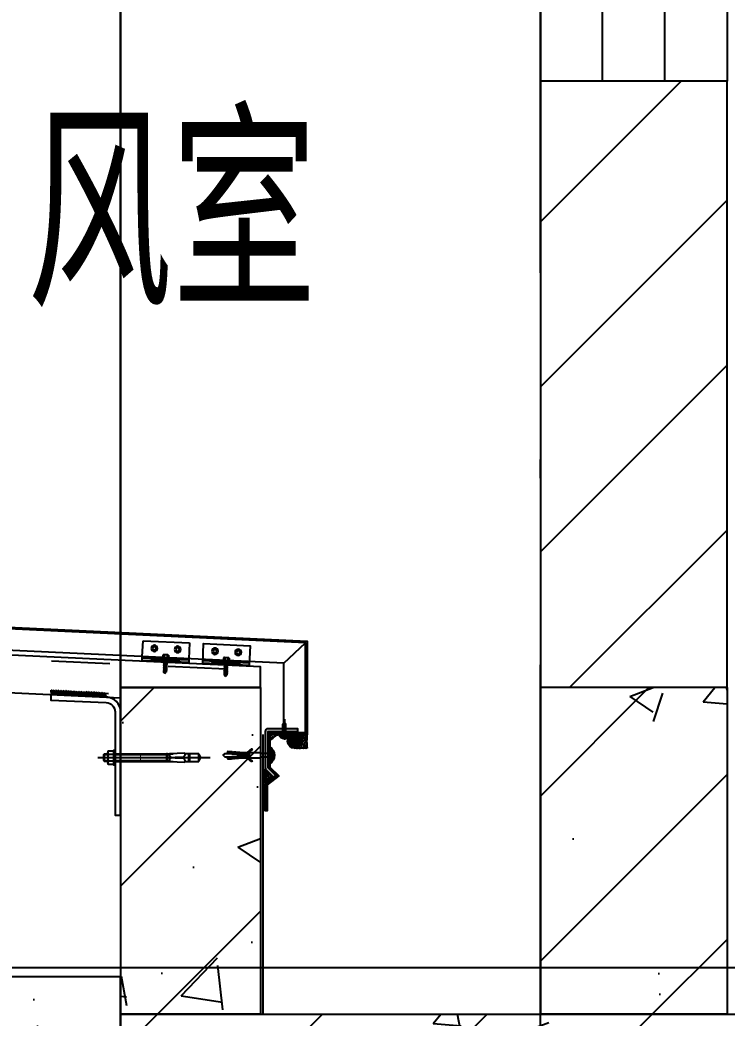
# Model space of a CAD drawing. Header units: millimetres. Extents: x 12351878 to 12381578, y 696206 to 738256.
# Drawn here: x 12357227 to 12357984, y 724579 to 725649 of the extents above; entities that cross this region are included whole.
import ezdxf

# ---------------------------------------------------------------- set-up
doc = ezdxf.new("R2010")
doc.units = ezdxf.units.MM
doc.header["$LTSCALE"] = 1000
for name, pattern in [('CENTER2', [28.575, 19.05, -3.175, 3.175, -3.175]), ('DOTE', [2.42, 2, -0.2, 0.02, -0.2]), ('HIDDEN', [0.125, 0.0625, -0.0625]), ('HIDDENX2', [19.05, 12.7, -6.35]), ('Tower curtain wall section$0$HIDDENX2', [0.75, 0.5, -0.25])]:
    doc.linetypes.add(name, pattern=pattern)
for name, color, linetype in [('A-ANNO-DIMS', 3, 'Continuous'), ('A-DOOR-FIRE', 10, 'Continuous'), ('A-WALL', 5, 'Continuous'), ('A-WALL-PATT', 8, 'Continuous'), ('ALUM', 1, 'Continuous'), ('ALUM-V', 11, 'Continuous'), ('DOTE', 16, 'DOTE'), ('ELASTOMER', 6, 'Continuous'), ('ELASTOMER-V', 241, 'Continuous'), ('EXTRUSION-V', 141, 'Continuous'), ('EXTRUSION1', 4, 'Continuous'), ('FASTENER', 191, 'Continuous'), ('GZDI-J建筑-立面-后可见线', 252, 'Continuous'), ('INSUL', 8, 'HIDDEN'), ('PUB_TEXT', 7, 'Continuous'), ('SILICONE', 8, 'Continuous'), ('STEEL-V', 71, 'Continuous'), ('SYMBOL', 7, 'Continuous'), ('WELD', 6, 'Continuous'), ('铝板断面填充', 14, 'Continuous')]:
    doc.layers.add(name, color=color, linetype=linetype)
doc.styles.add('_TCH_DIM_T3', font='SIMPLEX', dxfattribs={"width": 0.705882, "bigfont": 'GBCBIG'})
doc.styles.add('宋体', font='', dxfattribs={"width": 0.65})
doc.styles.get('宋体').set_extended_font_data('SimSun')
doc.dimstyles.new('_TCH_ARCH&&50', dxfattribs={"dimtxt": 148.75, "dimasz": 50, "dimexe": 125, "dimexo": 150, "dimgap": 63.125, "dimtad": 1, "dimdec": 0, "dimzin": 0, "dimdsep": 46, "dimtxsty": '_TCH_DIM_T3', "dimblk": 'ARCHTICK', "dimcen": 0.09, "dimclrt": 7, "dimazin": 2, "dimtfac": 1, "dimtdec": 0, "dimtix": 1, "dimtmove": 2, "dimatfit": 3, "dimfxl": 0, "dimtolj": 1, "dimtzin": 0, "dimarcsym": 0})
pattern_1 = [(45, (0, 0), (-88.3883476, 88.3883476), []), (50, (0, 0), (358.630091, -31.3760675), [37.5, -412.5]), (355, (0, 0), (-69.375667, 376.096067), [30, -330]), (100.4514, (29.9, -2.6), (289.254691, 344.719771), [31.870095, -350.571056]), (46.1842, (0, 100), (533.620524, -82.759507), [56.25, -618.75]), (96.6356, (44.47, 93.1), (467.331353, 487.058935), [47.805144, -525.8565]), (351.1842, (0, 100), (467.330973, 487.0593), [45, -495]), (21, (50, 75), (298.453526, -201.309445), [37.5, -412.5]), (326, (50, 75), (121.657666, 362.575023), [30, -330]), (71.4514, (74.87, 58.22), (420.111314, 161.265248), [31.870095, -350.571056]), (37.5, (0, 0), (6.0799277, 166.4469269), [0, -326, 0, -335, 0, -331.25]), (7.5, (0, 0), (131.5347687, 197.205856), [0, -191, 0, -318.5, 0, -126.25]), (327.5, (-111.5, 0), (266.9112181, -11.2774359), [0, -125, 0, -390, 0, -517.5]), (317.5, (-161.5, 0), (291.5930847, 50.052491), [0, -162.5, 0, -259, 0, -367.5])]

# ---------------------------------------------------------------- blocks, each defined once
blk = doc.blocks.new('bnc01')
at = {"layer": 'A-WALL-PATT'}
h = blk.add_hatch(dxfattribs=at)
h.set_pattern_fill('钢筋混凝土', color=256, scale=50, style=0)
h.set_pattern_definition(pattern_1)
h.paths.add_polyline_path([(3737, 3060.6), (3737, 2710.6), (3887, 2710.6), (3887, 3060.6)])
h = blk.add_hatch(dxfattribs=at)
h.set_pattern_fill('混凝土', color=256, scale=30, style=0)
h.set_pattern_definition([(50, (-12393068, -712572.93), (215.1780548, -18.8256405), [22.5, -247.5]), (355, (-12393068, -712572.93), (-41.6254, 225.65764), [18, -198]), (100.4514, (-12393050.07, -712574.5), (173.5528145, 206.8318626), [19.122057, -210.3426336]), (46.1842, (-12393068, -712512.93), (320.1723146, -49.6557043), [33.75, -371.25]), (96.6356, (-12393041.32, -712517.07), (280.398812, 292.235361), [28.683086, -315.5139]), (351.1842, (-12393068, -712512.93), (280.3985835, 292.23558), [27, -297]), (21, (-12393038, -712527.93), (179.0721156, -120.7856672), [22.5, -247.5]), (326, (-12393038, -712527.93), (72.9945996, 217.5450135), [18, -198]), (71.4514, (-12393023.08, -712538), (252.0667886, 96.759149), [19.122057, -210.3426336]), (37.5, (-12393068, -712572.93), (3.6479566, 99.86815615), [0, -195.6, 0, -201, 0, -198.75]), (7.5, (-12393068, -712572.93), (78.9208612, 118.3235136), [0, -114.6, 0, -191.1, 0, -75.75]), (327.5, (-12393134.9, -712572.93), (160.14673085, -6.7664615), [0, -75, 0, -234, 0, -310.5]), (317.5, (-12393164.9, -712572.93), (174.9558508, 30.0314947), [0, -97.5, 0, -155.4, 0, -220.5])])
h.paths.add_polyline_path([(3427, 2750.6), (3427, 2710.6), (3513.3, 2710.6), (3513.3, 2579.6), (3540, 2579.6), (3702, 2571.6), (3702, 2560.6), (3737, 2560.6), (3737, 2750.6)])
h = blk.add_hatch(dxfattribs=at)
h.set_pattern_fill('钢筋混凝土', color=256, scale=50, style=0)
h.set_pattern_definition(pattern_1)
h.paths.add_polyline_path([(3737, 2710.6), (4137, 2560.6), (6790.5, 2560.6), (6790.5, 2710.6)])
h = blk.add_hatch(dxfattribs=at)
h.set_pattern_fill('钢筋混凝土', color=256, scale=50, style=0)
h.set_pattern_definition(pattern_1)
h.paths.add_polyline_path([(4137, 2560.6), (3737, 2710.6), (3737, 2560.6), (3870.3, 2477.2)])
at = {"layer": 'A-WALL'}
for p, q in [((3737, 3060.6), (3737, 2710.6)), ((3887, 3060.6), (3737, 3060.6)), ((3887, 3060.6), (3887, 2710.6)), ((3887, 2710.6), (3737, 2710.6)), ((3737, 2710.6), (6790.5, 2710.6)), ((3737, 2710.6), (3737, 2560.6))]:
    blk.add_line(p, q, dxfattribs=at)
at = {"layer": 'GZDI-J建筑-立面-后可见线'}
blk.add_line((3737, 4709.3, 0), (3737, 2705.9, 0), dxfattribs=at)
at = {"layer": 'INSUL', "linetype": 'ByBlock', "elevation": 0}
blk.add_lwpolyline([(3427, 2750.6), (3427, 2710.6), (3513.3, 2710.6), (3513.3, 2579.6), (3540, 2579.6), (3702, 2571.6), (3702, 2560.6), (3737, 2560.6), (3737, 2750.6)], close=True, dxfattribs=at)
blk = doc.blocks.new('*U147')
at = {"color": 0, "linetype": 'ByBlock'}
for p, q in [((-2, 0), (-2, -8)), ((2, 0), (2, -8))]:
    blk.add_line(p, q, dxfattribs=at)
blk.add_lwpolyline([(-3.6, 2.1, -0.09906), (-1, 3.1), (-1, 2.7), (1, 2.7), (1, 3.1, -0.09906), (3.6, 2.1, -0.266588), (4.2, 1.1), (4.2, 0.2, -0.414214), (4, 0), (-4, 0, -0.414214), (-4.2, 0.2), (-4.2, 1.1, -0.266588)], format="xyb", close=True, dxfattribs=at)
blk.add_lwpolyline([(-6.9, -17.5), (-3, -22.1), (-2.3, -22.5), (-2.3, -23.2), (-3, -23.2), (-3, -23.6), (-2.3, -24), (-2.3, -24.7), (-3, -24.7), (-3, -25.1), (-2.3, -25.5), (-2.3, -26.2), (-3, -26.2), (-3, -26.6), (-2.3, -27), (-2.3, -27.7), (-3, -27.7), (-3, -28.1), (-2.3, -28.5), (-2.3, -29.1), (-3.1, -29), (-3.1, -29.4), (-2.4, -29.8), (-2.4, -30.5), (-3.2, -30.5), (-3.2, -30.9), (-2.5, -31.3), (-2.6, -32), (-3.3, -32), (-3.4, -32.3), (-2.6, -32.8), (-2.7, -33.5), (-3.5, -33.5), (-3.5, -33.8), (-2.8, -34.3), (-2.8, -35), (-3.6, -35), (-3.6, -35.3), (-2.9, -35.8), (-3, -36.5), (-3.7, -36.5), (-3.8, -36.8), (-3, -37.3), (-3.1, -38), (-3.9, -38), (-3.9, -38.3), (-3.2, -38.8), (-3.2, -39.5), (-4, -39.4), (-4, -39.8), (-3.3, -40.3), (-3.4, -41), (-4.1, -40.9), (-4.1, -41.3), (-3.4, -41.8), (-3.5, -42.5), (-4.2, -42.4), (-4.3, -42.8), (-1.7, -43.8), (-0.4, -28.4), (-0.4, -19.4), (0.4, -19.4), (0.4, -28.4), (1.7, -43.8), (4.3, -42.8), (4.2, -42.4), (3.5, -42.5), (3.4, -41.8), (4.1, -41.3), (4.1, -40.9), (3.4, -41), (3.3, -40.3), (4, -39.8), (4, -39.4), (3.2, -39.5), (3.2, -38.8), (3.9, -38.3), (3.8, -38), (3.1, -38), (3, -37.3), (3.7, -36.8), (3.7, -36.5), (3, -36.5), (2.9, -35.8), (3.6, -35.3), (3.6, -35), (2.8, -35), (2.8, -34.3), (3.5, -33.8), (3.5, -33.5), (2.7, -33.5), (2.6, -32.8), (3.3, -32.3), (3.3, -32), (2.6, -32), (2.5, -31.3), (3.2, -30.9), (3.2, -30.5), (2.4, -30.5), (2.4, -29.8), (3.1, -29.4), (3.1, -29), (2.2, -29.1), (2.2, -28.5), (3, -28.1), (3, -27.7), (2.2, -27.7), (2.2, -27), (3, -26.6), (3, -26.2), (2.2, -26.2), (2.2, -25.5), (3, -25.1), (3, -24.7), (2.2, -24.7), (2.2, -24), (3, -23.6), (3, -23.2), (2.2, -23.2), (2.2, -22.5), (3, -22.1), (6.9, -17.5), (6.3, -17), (2.3, -21.7), (2.2, -21.7), (2.2, -21), (3, -20.6), (3, -19.8), (2.2, -19.8), (2.2, -19.5), (3, -19.5), (3, -8), (-3, -8), (-3, -19.5), (-2.3, -19.5), (-2.3, -19.8), (-3, -19.8), (-3, -20.6), (-2.3, -21), (-2.3, -21.7), (-2.3, -21.7), (-6.3, -17)], close=True, dxfattribs=at)
blk.add_lwpolyline([(-2, -43.7), (-2, -46), (0, -48), (2, -46), (2, -43.7)], dxfattribs=at)
blk = doc.blocks.new('PHTS4.2x13')
at = {"layer": 'FASTENER'}
for p, q in [((-4.1, 1), (4.1, 1)), ((-4.1, 0), (-4.1, 1)), ((-4.1, 0), (4.1, 0)), ((-1.6, 0), (-1.6, -11)), ((-1.3, 3.1), (-0.7, 3.1)), ((-0.5, 2.3), (-0.7, 3.1)), ((-0.5, 2.3), (0.5, 2.3)), ((0.5, 2.3), (0.7, 3.1)), ((0.7, 3.1), (1.3, 3.1)), ((1.6, 0), (1.6, -10.5)), ((4.1, 0), (4.1, 1)), ((-2.1, -1.3), (2.1, -0.7)), ((-2.1, -3.3), (2.1, -2.7)), ((-2.1, -5.3), (2.1, -4.7)), ((-2.1, -7.3), (2.1, -6.7)), ((-2.1, -9.3), (2.1, -8.7)), ((-2.1, -11.3), (2.1, -10.7)), ((1.6, -10.5), (0, -13)), ((0, -13), (-1.6, -11))]:
    blk.add_line(p, q, dxfattribs=at)
at = {"layer": 'FASTENER', "color": 9, "linetype": 'CENTER2'}
blk.add_line((0, -16.1), (0, 6), dxfattribs=at)
at = {"layer": 'FASTENER'}
for centre, start, end in [((-1.2, -0.1), 92.2504, 159.8446), ((1.2, -0.1), 20.1554, 87.7496)]:
    blk.add_arc(centre, 3.13, start, end, dxfattribs=at)
blk = doc.blocks.new('HSA-M08x92')
at = {"color": 0, "linetype": 'ByBlock'}
for p, q in [((-4, 11.2), (4, 11.2)), ((-3.2, 12), (-3.2, 7.6)), ((3.2, 12), (3.2, 7.6)), ((5.4, 7.6), (-5.4, 7.6)), ((-3.6, 6.8), (-3.6, 1.2)), ((3.6, 6.8), (3.6, 1.2))]:
    blk.add_line(p, q, dxfattribs=at)
at = {"color": 9, "linetype": 'CENTER2'}
blk.add_line((0, 18.3), (0, -102), dxfattribs=at)
at = {"color": 0, "linetype": 'HIDDEN'}
for p, q in [((-4.3, 0), (-4.3, -63.1)), ((-4, 0), (-4, -55.4)), ((-3.2, 0), (-3.2, -55.4)), ((3.2, 0), (3.2, -55.4)), ((4, 0), (4, -55.4)), ((4.2, 0), (4.2, -63.1)), ((-0.7, -58.4), (-4, -58.4)), ((-3.3, -56.4), (-3.3, -58.4)), ((-0.7, -60.4), (-0.7, -58.4)), ((3.3, -56.4), (3.3, -58.4)), ((-4, -79.3), (4, -79.3)), ((-4.3, -90), (4.2, -90))]:
    blk.add_line(p, q, dxfattribs=at)
at = {"color": 0, "linetype": 'ByBlock'}
blk.add_lwpolyline([(-4, 7.6), (-4, 11.2), (-3.2, 12), (3.2, 12), (4, 11.2), (4, 7.6)], dxfattribs=at)
blk.add_lwpolyline([(8, 0), (-8, 0), (-8, 1.2), (8, 1.2)], close=True, dxfattribs=at)
blk.add_lwpolyline([(-7.2, 1.2), (-7.2, 6.8, -0.469604), (-3.6, 6.7, -0.237714), (3.6, 6.7, -0.469604), (7.2, 6.8), (7.2, 1.2)], format="xyb", dxfattribs=at)
at = {"color": 0, "linetype": 'HIDDEN'}
blk.add_lwpolyline([(1, -73.2, 0.414214), (3.1, -75.1), (4.9, -75), (4, -58.4), (0.7, -58.4), (0.7, -60.4), (-0.7, -60.4), (-0.7, -58.4), (-4, -58.4), (-4.9, -75), (-3.1, -75.1, 0.414214), (-1, -73.2), (-0.6, -64.4), (0.6, -64.4)], format="xyb", close=True, dxfattribs=at)
blk.add_lwpolyline([(4.2, -55.4), (-4.3, -55.4), (-4.3, -56.4), (4.2, -56.4)], close=True, dxfattribs=at)
blk.add_lwpolyline([(-4.3, -75), (-4.3, -90), (0, -92), (4.2, -90), (4.2, -75)], dxfattribs=at)
blk.add_lwpolyline([(-3.9, -75.1), (-4, -79.3, 0.424475), (-3, -80.4), (3, -80.4, 0.424475), (4, -79.3), (3.9, -75.1)], format="xyb", dxfattribs=at)
at = {"color": 0, "linetype": 'ByBlock'}
blk.add_solid([(4, -27), (4, -28), (-4, -27), (-4, -28)], dxfattribs=at)
blk = doc.blocks.new('*U138')
at = {"linetype": 'ByBlock', "lineweight": -2}
for p, q in [((-4.4, 0.5), (-4.4, 0)), ((4.4, 0), (-4.4, 0)), ((-4.1, 0.8), (-3.1, 1)), ((4.1, 0.8), (-4.1, 0.8)), ((-3.1, 3.9), (-3.1, 1)), ((3.1, 1), (-3.1, 1)), ((2.3, 4.2), (-2.3, 4.2)), ((-2, 0.8), (-1.5, 1)), ((-1.5, 3.9), (-1.5, 1)), ((-1.5, 0), (-1.5, -1.6)), ((1.5, 3.9), (1.5, 1)), ((2.2, 0.8), (1.5, 1)), ((1.5, 0), (1.5, -1.1)), ((3.1, 3.9), (3.1, 1)), ((4.1, 0.8), (3.1, 1)), ((4.4, 0.5), (4.4, 0)), ((-2.1, -1.9), (2.1, -1.4)), ((-2.1, -1.9), (-1.5, -1.6)), ((-2.1, -1.9), (-1.5, -2.2)), ((-2.1, -3.3), (2.1, -2.8)), ((-2.1, -3.3), (-1.5, -3)), ((-2.1, -3.3), (-1.5, -3.6)), ((-2.1, -4.7), (2.1, -4.2)), ((-2.1, -4.7), (-1.5, -4.4)), ((-2.1, -4.7), (-1.5, -5)), ((-2.1, -6.1), (2.1, -5.6)), ((-2.1, -6.1), (-1.5, -5.8)), ((-2.1, -6.1), (-1.5, -6.4)), ((-2.1, -7.5), (2.1, -7)), ((-2.1, -7.5), (-1.5, -7.2)), ((-2.1, -7.5), (-1.5, -7.8)), ((-2.1, -8.9), (2.1, -8.4)), ((-2.1, -8.9), (-1.5, -8.6)), ((-2.1, -8.9), (-1.5, -9.2)), ((-2.1, -10.3), (-1.5, -10)), ((-2.1, -10.3), (-1.1, -10.2)), ((-2.1, -10.3), (-1.5, -10.6)), ((-1.5, -1.6), (1.5, -1.1)), ((-1.5, -2.2), (1.5, -1.7)), ((-1.5, -2.2), (-1.5, -3)), ((-1.5, -3), (1.5, -2.5)), ((-1.5, -3.6), (1.5, -3.1)), ((-1.5, -3.6), (-1.5, -4.4)), ((-1.5, -4.4), (1.5, -3.9)), ((-1.5, -5), (1.5, -4.5)), ((-1.5, -5), (-1.5, -5.8)), ((-1.5, -5.8), (1.5, -5.3)), ((-1.5, -6.4), (1.5, -5.9)), ((-1.5, -6.4), (-1.5, -7.2)), ((-1.5, -7.2), (1.5, -6.7)), ((-1.5, -7.8), (1.5, -7.3)), ((-1.5, -7.8), (-1.5, -8.6)), ((-1.5, -8.6), (1.5, -8.1)), ((-1.5, -9.2), (1.5, -8.7)), ((-1.5, -9.2), (-1.5, -10)), ((-1.5, -10), (-1, -9.9)), ((-1.5, -10.6), (-1.5, -14.4)), ((-1.5, -10.6), (-1.3, -10.6)), ((0.6, -9.6), (1.5, -9.5)), ((0.7, -10), (2.1, -9.8)), ((0.7, -10.2), (1.5, -10.1)), ((1.5, -0.3), (1.5, -1.1)), ((2.1, -1.4), (1.5, -1.1)), ((2.1, -1.4), (1.5, -1.7)), ((1.5, -1.7), (1.5, -2.5)), ((2.1, -2.8), (1.5, -2.5)), ((2.1, -2.8), (1.5, -3.1)), ((1.5, -3.1), (1.5, -3.9)), ((2.1, -4.2), (1.5, -3.9)), ((2.1, -4.2), (1.5, -4.5)), ((1.5, -4.5), (1.5, -5.3)), ((2.1, -5.6), (1.5, -5.3)), ((2.1, -5.6), (1.5, -5.9)), ((1.5, -5.9), (1.5, -6.7)), ((2.1, -7), (1.5, -6.7)), ((2.1, -7), (1.5, -7.3)), ((1.5, -7.3), (1.5, -8.1)), ((2.1, -8.4), (1.5, -8.1)), ((2.1, -8.4), (1.5, -8.7)), ((1.5, -8.7), (1.5, -9.5)), ((2.1, -9.8), (1.5, -9.5)), ((2.1, -9.8), (1.5, -10.1)), ((1.5, -10.1), (1.5, -10.9)), ((0, -15.8), (-1.5, -14.4)), ((0, -15.8), (1.5, -14.4)), ((0.7, -11), (1.5, -10.9)), ((0.7, -11.4), (2.1, -11.2)), ((0.7, -11.6), (1.5, -11.5)), ((2.1, -11.2), (1.5, -10.9)), ((2.1, -11.2), (1.5, -11.5)), ((1.5, -11.5), (1.5, -14.4))]:
    blk.add_line(p, q, dxfattribs=at)
blk.add_lwpolyline([(0, -15.8), (0.7, -11.6), (0.7, -9.9, 0.417657), (0.4, -9.6, 0.097062), (-1, -9.9), (-1.5, -11)], format="xyb", dxfattribs=at)
for centre, radius, start, end in [((-4.1, 0.5), 0.3, 90, 180), ((-2.3, 3.3), 0.951, 35.4009, 144.5991), ((0, 1), 3.2, 61.0594, 118.9406), ((2.3, 3.3), 0.951, 35.4009, 144.5991), ((4.1, 0.5), 0.3, 0, 90)]:
    blk.add_arc(centre, radius, start, end, dxfattribs=at)
blk = doc.blocks.new('*U135')
at = {"layer": 'EXTRUSION1', "linetype": 'HIDDEN'}
h = blk.add_hatch(dxfattribs=at)
h.set_pattern_fill('ANSI31', color=8, scale=10, angle=45, style=0)
h.set_pattern_definition([(90, (-29149.7971, 32516.8571), (-1.25, 2e-16), [])])
h.paths.add_polyline_path([(40, 18.1), (10, 18.1), (10, 21), (40, 21)])
h = blk.add_hatch(dxfattribs=at)
h.set_pattern_fill('ANSI31', color=8, scale=10, angle=45, style=0)
h.set_pattern_definition([(90, (-29149.7971, 32581.8571), (-1.25, 2e-16), [])])
h.paths.add_polyline_path([(105, 18.1), (75, 18.1), (75, 21), (105, 21)])
at = {"layer": 'ELASTOMER-V', "linetype": 'HIDDEN'}
for p, q in [((0, 22), (0, 21)), ((50, 22), (0, 22)), ((50, 22), (50, 21)), ((65, 22), (65, 21)), ((115, 22), (65, 22)), ((115, 22), (115, 21))]:
    blk.add_line(p, q, dxfattribs=at)
at = {"layer": 'EXTRUSION-V'}
blk.add_line((0, 18.1), (50, 18.1), dxfattribs=at)
at = {"layer": 'EXTRUSION-V', "linetype": 'HIDDEN'}
for p, q in [((65, 18.1), (115, 18.1)), ((65, 17), (115, 17))]:
    blk.add_line(p, q, dxfattribs=at)
at = {"layer": 'EXTRUSION-V'}
for points in [[(0, 21), (0, 17)], [(50, 17), (50, 21), (0, 21)], [(65, 21), (65, 0), (115, 0), (115, 21), (65, 21)]]:
    blk.add_lwpolyline(points, dxfattribs=at)
at = {"layer": 'EXTRUSION-V', "linetype": 'HIDDEN'}
blk.add_lwpolyline([(0, 17), (0, 0), (50, 0), (50, 17)], dxfattribs=at)
at = {"layer": 'EXTRUSION1', "color": 8, "linetype": 'HIDDEN'}
for points in [[(40, 18.1), (10, 18.1), (10, 21), (40, 21)], [(105, 18.1), (75, 18.1), (75, 21), (105, 21)]]:
    blk.add_lwpolyline(points, close=True, dxfattribs=at)
at = {"layer": 'FASTENER'}
for centre, radius in [((12.5, 7.5), 3.41), ((37.5, 7.5), 3.41), ((77.5, 7.5), 3.41), ((102.5, 7.5), 3.41), ((12.5, 7.5), 1.88), ((37.5, 7.5), 1.88), ((77.5, 7.5), 1.88), ((102.5, 7.5), 1.88)]:
    blk.add_circle(centre, radius, dxfattribs=at)
at = {"layer": 'FASTENER', "xscale": -1, "rotation": 179.9999555529958}
for p in [(25, 18.1), (90, 18.1)]:
    blk.add_blockref('*U138', p, dxfattribs=at)
blk = doc.blocks.new('apqs03')
at = {"layer": 'ELASTOMER-V'}
h = blk.add_hatch(dxfattribs=at)
h.set_pattern_fill('HONEY', color=256, scale=10, angle=180, style=0)
h.set_pattern_definition([(180, (15118.0887, -24504.5788), (-1.875, -1.082531755), [1.25, -2.5]), (300, (15118.0887, -24504.5788), (1.875, -1.082531755), [1.25, -2.5]), (240, (15118.0887, -24504.5788), (-3e-15, -2.16506351), [-2.5, 1.25])])
edge = h.paths.add_edge_path()
edge.add_arc((3923.5, -2696.9), 7.5, 90, 270, ccw=False)
edge.add_arc((3923.5, -2696.9), 7.5, -90, 90, ccw=False)
at = {"layer": 'SILICONE'}
h = blk.add_hatch(dxfattribs=at)
h.set_pattern_fill('AR-SAND', color=256, angle=90, style=0)
h.set_pattern_definition([(127.5, (-17301.2324, 18790.802), (-1.92682377, -0.06299336), [0, -1.52, 0, -1.7, 0, -1.625]), (97.5, (-17301.2324, 18790.802), (-2.82214607, 1.7697767), [0, -0.82, 0, -1.37, 0, -0.525]), (57.5, (-17301.2324, 18789.572), (-0.00565905, 3.11414186), [0, -0.5, 0, -1.8, 0, -2.35]), (47.5, (-17301.2324, 18789.572), (-0.87767556, 3.0061266), [0, -0.25, 0, -1.18, 0, -1.35])])
edge = h.paths.add_edge_path()
edge.add_line((3895, -2698.9), (3895, -2686.4))
edge.add_line((3895, -2686.4), (3897, -2686.4))
edge.add_line((3897, -2686.4), (3897, -2689.4))
edge.add_line((3897, -2689.4), (3906.3, -2689.4))
edge.add_arc((3918.6, -2715.6), 28.9, 115.1441, 144.6718)
h = blk.add_hatch(dxfattribs=at)
h.set_pattern_fill('AR-SAND', color=256, angle=90, style=0)
h.set_pattern_definition([(127.5, (-17298.3365, 18790.802), (-1.92682377, -0.06299336), [0, -1.52, 0, -1.7, 0, -1.625]), (97.5, (-17298.3365, 18790.802), (-2.82214607, 1.7697767), [0, -0.82, 0, -1.37, 0, -0.525]), (57.5, (-17298.3365, 18789.572), (-0.00565905, 3.11414186), [0, -0.5, 0, -1.8, 0, -2.35]), (47.5, (-17298.3365, 18789.572), (-0.87767556, 3.0061266), [0, -0.25, 0, -1.18, 0, -1.35])])
edge = h.paths.add_edge_path()
edge.add_arc((3912.6, -2687.3), 6.64, 198.8178, 341.1822)
edge.add_line((3918.9, -2689.4), (3906.3, -2689.4))
h = blk.add_hatch(dxfattribs=at)
h.set_pattern_fill('AR-SAND', color=256, angle=180, style=0)
h.set_pattern_definition([(217.5, (12588.177, -61118.244), (0.06299336, -1.92682377), [0, -1.52, 0, -1.7, 0, -1.625]), (187.5, (12588.177, -61118.244), (-1.7697767, -2.82214607), [0, -0.82, 0, -1.37, 0, -0.525]), (147.5, (12589.407, -61118.244), (-3.11414186, -0.005659054), [0, -0.5, 0, -1.8, 0, -2.35]), (137.5, (12589.407, -61118.244), (-3.0061266, -0.87767556), [0, -0.25, 0, -1.18, 0, -1.35])])
edge = h.paths.add_edge_path()
edge.add_line((3937, -2704.4), (3923.5, -2704.4))
edge.add_arc((3923.5, -2696.9), 7.5, 270, 450)
edge.add_line((3923.5, -2689.4), (3937, -2689.4))
edge.add_arc((3980.1, -2696.9), 43.8, 170.1361, 189.8638)
h = blk.add_hatch(dxfattribs=at)
h.set_pattern_fill('AR-SAND', color=256, angle=90, style=0)
h.set_pattern_definition([(127.5, (60848.2015, -18894.7031), (-1.92682377, -0.06299336), [0, -1.52, 0, -1.7, 0, -1.625]), (97.5, (60848.2015, -18894.703), (-2.82214607, 1.7697767), [0, -0.82, 0, -1.37, 0, -0.525]), (57.5, (60848.2015, -18895.9331), (-0.005659054, 3.11414186), [0, -0.5, 0, -1.8, 0, -2.35]), (47.5, (60848.2015, -18895.933), (-0.87767556, 3.0061266), [0, -0.25, 0, -1.18, 0, -1.35])])
edge = h.paths.add_edge_path()
edge.add_line((3895, -2704.6), (3895, -2719.2))
edge.add_arc((3893.5, -2711.9), 7.44, 281.1847, 438.8153)
h = blk.add_hatch(dxfattribs=at)
h.set_pattern_fill('AR-SAND', color=256, angle=90, style=0)
h.set_pattern_definition([(307.5, (3990.7763, -1801.8549), (1.9268238, 0.0629934), [0, -1.52, 0, -1.7, 0, -1.625]), (277.5, (3990.7763, -1801.8549), (2.822146, -1.769777), [0, -0.82, 0, -1.37, 0, -0.525]), (237.5, (3990.7763, -1800.6249), (0.005659, -3.114142), [0, -0.5, 0, -1.8, 0, -2.35]), (227.5, (3990.7763, -1800.6249), (0.8776756, -3.0061266), [0, -0.25, 0, -1.18, 0, -1.35])])
edge = h.paths.add_edge_path()
edge.add_arc((3904, -2750.4), 14.8, 100.9107, 144.3305)
edge.add_line((3892, -2741.7), (3892, -2726.6))
edge.add_line((3892, -2726.6), (3901.2, -2735.8))
at = {"layer": 'WELD'}
h = blk.add_hatch(dxfattribs=at)
h.set_pattern_fill('ANSI31', color=256, scale=10, angle=-182.6754, style=0)
h.set_pattern_definition([(222.3246, (3811.1107, -2471.2442), (0.841662, -0.924178), [])])
h.paths.add_polyline_path([(3662.4, -2641.7), (3662.2, -2646.7), (3721.7, -2649.4), (3722, -2644.5)])
at = {"layer": '铝板断面填充', "linetype": 'ByBlock'}
blk.add_hatch(color=256, dxfattribs=at).paths.add_polyline_path([(3402, -2589.4), (3402, -2564.4), (3937, -2589.4), (3937, -2689.4), (3897, -2689.4), (3897, -2687.4), (3935, -2687.4), (3935, -2591.3), (3404, -2566.5), (3404, -2589.4)])
h = blk.add_hatch(color=256, dxfattribs=at)
edge = h.paths.add_edge_path()
edge.add_line((3903.3, -2733.7), (3895, -2725.4))
edge.add_line((3895, -2725.4), (3895, -2686.4))
edge.add_line((3895, -2686.4), (3926.9, -2686.4))
edge.add_line((3926.9, -2686.4), (3926.9, -2683.4))
edge.add_line((3926.9, -2683.4), (3895, -2683.4))
edge.add_arc((3895, -2686.4), 3, 90, 180)
edge.add_line((3892, -2686.4), (3892, -2725.4))
edge.add_arc((3895, -2725.4), 3, 180, 225.1634)
edge.add_line((3892.9, -2727.5), (3901.2, -2735.8))
edge.add_line((3901.2, -2735.8), (3903.3, -2733.7))
at = {"linetype": 'HIDDENX2', "const_width": 2}
blk.add_lwpolyline([(3889.5, -2689.4), (3889.5, -2989.4), (4187, -2989.4), (4187, -2639.4)], dxfattribs=at)
at = {"linetype": 'Tower curtain wall section$0$HIDDENX2', "const_width": 2}
blk.add_lwpolyline([(3896, -2686.8), (3896, -2703.3, -0.262642), (3900.8, -2711.9, -0.262565), (3896, -2720.4), (3896, -2724.9), (3904.8, -2733.8), (3893, -2742.9), (3893, -2771.4)], format="xyb", dxfattribs=at)
blk.add_lwpolyline([(3897, -2686.8), (3897, -2702.7, -0.248795), (3901.8, -2711.9, -0.248725), (3897, -2721), (3897, -2724.5), (3906.4, -2733.9), (3894, -2743.4), (3894, -2771.4), (3892, -2771.4), (3892, -2742.4), (3903.3, -2733.7), (3895, -2725.4), (3895, -2719.9, 0.279027), (3899.8, -2711.9, 0.279113), (3895, -2703.9), (3895, -2686.8)], format="xyb", close=True)
at = {"layer": 'ALUM'}
blk.add_lwpolyline([(3402, -2589.4), (3402, -2564.4), (3937, -2589.4), (3937, -2689.4), (3897, -2689.4), (3897, -2687.4), (3935, -2687.4), (3935, -2591.3), (3404, -2566.5), (3404, -2589.4)], close=True, dxfattribs=at)
blk.add_lwpolyline([(3903.3, -2733.7), (3895, -2725.4), (3895, -2686.4), (3926.9, -2686.4), (3926.9, -2683.4), (3895, -2683.4, 0.414214), (3892, -2686.4), (3892, -2725.4, 0.199653), (3892.9, -2727.5), (3901.2, -2735.8)], format="xyb", close=True, dxfattribs=at)
at = {"layer": 'ALUM-V'}
blk.add_line((3912, -2613.3), (3935, -2591.3), dxfattribs=at)
blk.add_lwpolyline([(3912, -2687.4), (3912, -2613.3), (3407, -2589.7)], dxfattribs=at)
at = {"layer": 'ELASTOMER'}
blk.add_lwpolyline([(3923.5, -2704.4), (3923.5, -2704.4, -1), (3923.5, -2689.4), (3923.5, -2689.4, -1)], format="xyb", close=True, dxfattribs=at)
at = {"layer": 'GZDI-J建筑-立面-后可见线'}
blk.add_line((3737, -2684.8, 0), (3737, 1910.6, 0), dxfattribs=at)
at = {"layer": 'SILICONE'}
for points in [[(3895, -2698.9), (3895, -2686.4), (3897, -2686.4), (3897, -2689.4), (3906.3, -2689.4, 0.129557), (3895, -2698.9, -0.097391)], [(3937, -2704.4), (3923.5, -2704.4, 1), (3923.5, -2689.4), (3937, -2689.4, 0.086291), (3937, -2704.4, -1)], [(3895, -2704.6), (3895, -2719.2, 0.821632), (3895, -2704.6, 0.367819)]]:
    blk.add_lwpolyline(points, format="xyb", dxfattribs=at)
for points in [[(3906.3, -2689.4, 0.715695), (3918.9, -2689.4)], [(3901.2, -2735.8, 0.191754), (3892, -2741.7), (3892, -2726.6)]]:
    blk.add_lwpolyline(points, format="xyb", close=True, dxfattribs=at)
at = {"layer": 'STEEL-V', "linetype": 'HIDDEN'}
for p, q in [((3413.2, -2599), (3887, -2621.1)), ((3411.7, -2631), (3737, -2646.2))]:
    blk.add_line(p, q, dxfattribs=at)
at = {"layer": 'STEEL-V', "linetype": 'ByBlock'}
blk.add_lwpolyline([(3887, -2639.4), (3887, -2617.1), (3413.4, -2595), (3411.5, -2635), (3737, -2650.2), (3737, -2639.4)], close=True, dxfattribs=at)
blk.add_lwpolyline([(3737, -2776.2), (3737, -2665.4, 0.400602), (3721.7, -2649.4), (3662.3, -2646.7), (3662, -2652.7), (3721.5, -2655.4, -0.400602), (3731, -2665.4), (3731, -2776.2)], format="xyb", close=True, dxfattribs=at)
at = {"linetype": 'ByBlock', "xscale": -1, "rotation": 177.3245504379557}
blk.add_blockref('*U135', (3761, -2589.2), dxfattribs=at)
at = {"layer": 'FASTENER', "xscale": -1}
for name, p, rotation in [('PHTS4.2x13', (3912.6, -2689.4), 180), ('*U147', (3895, -2711.9), 270)]:
    blk.add_blockref(name, p, dxfattribs=dict(at, rotation=rotation))
at = {"layer": 'FASTENER', "rotation": 90}
blk.add_blockref('HSA-M08x92', (3730.9, -2714.4), dxfattribs=at)
blk = doc.blocks.new('_ArchTick')
at = {"color": 0, "linetype": 'ByBlock', "const_width": 0.4}
blk.add_lwpolyline([(-0.5, -0.5), (0.5, 0.5)], dxfattribs=at)
blk = doc.blocks.new('*D182')
at = {"layer": 'A-ANNO-DIMS', "color": 0, "lineweight": -2, "transparency": 16777216}
for p, q in [((12358134.5, 725583.5), (12358439.5, 725583.5)), ((12358314.5, 724633.5), (12358314.5, 725583.5)), ((12358134.5, 724633.5), (12358439.5, 724633.5))]:
    blk.add_line(p, q, dxfattribs=at)
at = {"layer": 'Defpoints', "color": 0, "transparency": 16777216}
for p in [(12357984.5, 725583.5), (12358314.5, 725583.5), (12357984.5, 724633.5)]:
    blk.add_point(p, dxfattribs=at)
at = {"layer": 'A-ANNO-DIMS', "color": 0, "lineweight": -2, "transparency": 16777216, "xscale": 50, "yscale": 50, "zscale": 50}
for p, rotation in [((12358314.5, 725583.5), 90), ((12358314.5, 724633.5), 270)]:
    blk.add_blockref('_ArchTick', p, dxfattribs=dict(at, rotation=rotation))
at = {"layer": 'A-ANNO-DIMS', "color": 7, "transparency": 16777216, "insert": (12358177, 725108.5), "char_height": 148.75, "attachment_point": 5, "rotation": 90, "style": '_TCH_DIM_T3'}
blk.add_mtext('\\A1;950', dxfattribs=at)
blk = doc.blocks.new('$WINLIB2D$00000001')
at = {"color": 0}
for points in [[(-0.5, 0.5), (0.5, 0.5)], [(0.5, -0.5), (0.5, 0.5)], [(0.5, 0.16667), (-0.5, 0.16667)], [(0.5, -0.16667), (-0.5, -0.16667)], [(-0.5, -0.5), (0.5, -0.5)]]:
    blk.add_lwpolyline(points, dxfattribs=at)

msp = doc.modelspace()

# ---------------------------------------------------------------- hatches: boundary and pattern name
at = {"layer": 'A-WALL-PATT'}
h = msp.add_hatch(dxfattribs=at)
h.set_pattern_fill('普通砖', color=256, scale=50, style=0)
h.set_pattern_definition([(45, (0, 89.76), (-88.388383, 88.388383), [])])
h.paths.add_polyline_path([(12357984.5, 724933.5), (12357984.5, 725583.5), (12357784.5, 725583.5), (12357784.5, 724933.5)])
h = msp.add_hatch(dxfattribs=at)
h.set_pattern_fill('钢筋混凝土', color=256, scale=50, style=0)
h.set_pattern_definition(pattern_1)
h.paths.add_polyline_path([(12357784.5, 724933.5), (12357784.5, 724583.5), (12357984.5, 724583.5), (12357984.5, 724933.5)])

# ---------------------------------------------------------------- linework, layer by layer
at = {"layer": 'A-WALL'}
for p, q in [((12357984.5, 725583.5), (12357784.5, 725583.5)), ((12357784.5, 725583.5), (12357784.5, 724933.5)), ((12357984.5, 724933.5), (12357984.5, 725583.5)), ((12357784.5, 724933.5), (12357784.5, 724583.5)), ((12357984.5, 724933.5), (12357784.5, 724933.5)), ((12357984.5, 724933.5), (12357984.5, 724583.5)), ((12357984.5, 724583.5), (12357784.5, 724583.5))]:
    msp.add_line(p, q, dxfattribs=at)
at = {"layer": 'DOTE'}
for p, q in [((12357784.5, 701178, 0), (12357784.5, 737220, 0)), ((12353989.5, 724633.5), (12361333.5, 724633.5))]:
    msp.add_line(p, q, dxfattribs=at)

# ---------------------------------------------------------------- block references
at = {"layer": 'A-DOOR-FIRE', "xscale": 1500, "yscale": -200, "zscale": 200, "rotation": 270}
msp.add_blockref('$WINLIB2D$00000001', (12357884.5, 726333.5), dxfattribs=at)
at = {"layer": 'SYMBOL'}
for name, p in [('apqs03', (12353597.5, 727572.9)), ('bnc01', (12353597.5, 721872.9))]:
    msp.add_blockref(name, p, dxfattribs=at)

# ---------------------------------------------------------------- texts
at = {"layer": 'PUB_TEXT', "style": '宋体', "width": 0.65}
msp.add_text('风室', height=175, dxfattribs=at).set_placement((12357234.3, 725360.6, 0))

# ---------------------------------------------------------------- dimensions: what is measured, and where the dimension line sits
at = {"layer": 'A-ANNO-DIMS'}
dim = msp.add_aligned_dim(p1=(12357984.5, 724633.5), p2=(12357984.5, 725583.5), distance=-330, dimstyle='_TCH_ARCH&&50', dxfattribs=at)
dim.commit()
dim.dimension.update_dxf_attribs({"geometry": '*D182', "text_midpoint": (12358177, 725108.5)})

doc.saveas('drawing.dxf')
